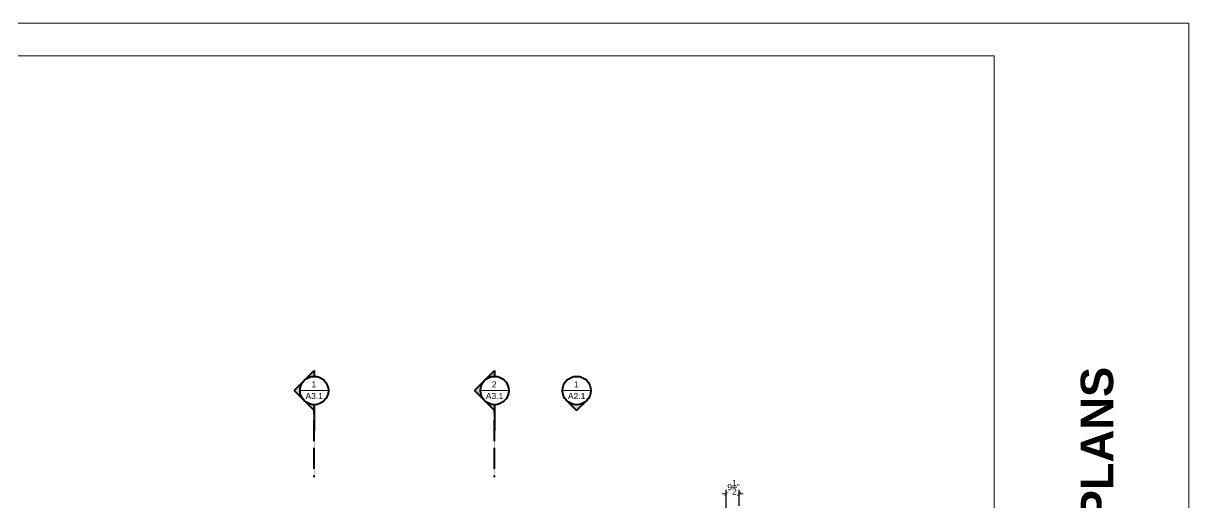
# Model space of a CAD drawing. Header units: inches. Extents: x -4969 to 16721, y 2489 to 24693.
# Drawn here: x 7381 to 8244, y 7604 to 7959 of the extents above; entities that cross this region are included whole.
import ezdxf

# ---------------------------------------------------------------- set-up
doc = ezdxf.new("R2010")
doc.units = ezdxf.units.IN
doc.header["$MEASUREMENT"] = 0
doc.linetypes.add('CENTER', pattern=[2, 1.25, -0.25, 0.25, -0.25])
doc.layers.get('0').update_dxf_attribs({"lineweight": 5})
doc.layers.add('0-NPLT', color=1, linetype='Continuous', plot=False)
for name, color, linetype, lineweight in [('2', 6, 'Continuous', 20), ('A-DIMSx', 7, 'Continuous', 9), ('A-LINK', 7, 'Continuous', 40)]:
    doc.layers.add(name, color=color, linetype=linetype, lineweight=lineweight)
doc.styles.get("Standard").update_dxf_attribs({"font": 'Arial.ttf'})
doc.dimstyles.get("Standard").update_dxf_attribs({"dimtxt": 3, "dimasz": 2, "dimexe": 0.03125, "dimexo": 0.0625, "dimgap": 0.03125, "dimtad": 0, "dimtoh": 1, "dimdec": 4, "dimlfac": 0.99985, "dimzin": 0, "dimdsep": 46, "dimlunit": 4, "dimtxsty": 'Standard', "dimblk": 'ARCHTICK', "dimblk1": 'ARCHTICK', "dimblk2": 'ARCHTICK', "dimcen": 0.09, "dimclrt": 256, "dimadec": 0, "dimazin": 0, "dimtfac": 1, "dimtdec": 4, "dimtofl": 0, "dimtmove": 0, "dimatfit": 3, "dimfxl": 1, "dimtolj": 1, "dimtzin": 0, "dimarcsym": 0})

# ---------------------------------------------------------------- blocks, each defined once
blk = doc.blocks.new('Section Callout')
at = {"layer": 'A-LINK', "ltscale": 0.1}
h = blk.add_hatch(color=152, dxfattribs=at)
h.paths.add_polyline_path([(1891.06, 7392.5), (1883.64, 7385.08), (1891.06, 7377.65, -0.198912), (1887.98, 7385.08, -0.198912)])
h.paths.add_polyline_path([(1898.48, 7399.92), (1891.06, 7392.5, -0.198912), (1898.48, 7395.58)])
h.paths.add_polyline_path([(1891.06, 7377.65), (1898.48, 7370.23), (1898.48, 7374.58, -0.198912)])
at = {"layer": 'A-LINK', "color": 152, "ltscale": 0.1}
for p, q in [((1883.64, 7385.08), (1898.48, 7399.92)), ((1898.48, 7399.92), (1898.48, 7395.58)), ((1883.64, 7385.08), (1898.48, 7370.23)), ((1898.48, 7374.58), (1898.48, 7370.23)), ((1898.48, 7370.23), (1898.48, 7355.49))]:
    blk.add_line(p, q, dxfattribs=at)
blk.add_circle((1898.48, 7385.08), 10.5, dxfattribs=at)
blk = doc.blocks.new('Elevation Callout - 1')
at = {"layer": 'A-LINK', "ltscale": 0.1}
blk.add_hatch(color=152, dxfattribs=at).paths.add_polyline_path([(2031.59, 7377.65), (2039.01, 7370.23), (2046.43, 7377.65, -0.198912), (2039.01, 7374.58, -0.198912)])
at = {"layer": 'A-LINK', "color": 152, "ltscale": 0.1}
for q in [(2031.59, 7377.65), (2046.43, 7377.65)]:
    blk.add_line((2039.01, 7370.23), q, dxfattribs=at)
blk.add_circle((2039.01, 7385.08), 10.5, dxfattribs=at)
blk = doc.blocks.new('BORDER 11X17')
at = {"layer": '0-NPLT', "lineweight": 9, "ltscale": 0.1}
blk.add_lwpolyline([(29864.74, -10461.77), (29048.74, -10461.77), (29048.74, -10989.77), (29864.74, -10989.77), (29864.74, -10461.77)], dxfattribs=at)
blk.add_lwpolyline([(29792.74, -10473.77), (29078.74, -10473.77), (29078.74, -10977.77), (29792.74, -10977.77)], close=True, dxfattribs=at)
blk = doc.blocks.new('_ArchTick')
at = {"color": 0, "linetype": 'ByBlock', "lineweight": 0, "const_width": 0.15}
blk.add_lwpolyline([(-0.5, -0.5), (0.5, 0.5)], dxfattribs=at)
blk = doc.blocks.new('*D831')
at = {"layer": 'A-DIMSx', "color": 0, "lineweight": 5, "ltscale": 0.25, "transparency": 16777216}
for p, q in [((7901.79, 7610.26), (7898.79, 7610.26)), ((7911.29, 7610.26), (7914.29, 7610.26))]:
    blk.add_line(p, q, dxfattribs=at)
at = {"layer": 'A-DIMSx', "color": 0, "lineweight": -2, "ltscale": 0.25, "transparency": 16777216}
for p, q in [((7901.79, 7587.77), (7901.79, 7613.26)), ((7911.29, 7601.27), (7911.29, 7613.26))]:
    blk.add_line(p, q, dxfattribs=at)
at = {"layer": 'Defpoints', "color": 0, "ltscale": 0.25, "transparency": 16777216}
for p in [(7911.29, 7610.26), (7911.29, 7599.27), (7901.79, 7585.77)]:
    blk.add_point(p, dxfattribs=at)
at = {"layer": 'A-DIMSx', "color": 0, "lineweight": 5, "ltscale": 0.25, "transparency": 16777216, "xscale": 3, "yscale": 3, "zscale": 3}
blk.add_blockref('_ArchTick', (7901.79, 7610.26), dxfattribs=at)
at = {"layer": 'A-DIMSx', "color": 0, "lineweight": 5, "ltscale": 0.25, "transparency": 16777216, "xscale": 3, "yscale": 3, "zscale": 3, "rotation": 180}
blk.add_blockref('_ArchTick', (7911.29, 7610.26), dxfattribs=at)
at = {"layer": 'A-DIMSx', "ltscale": 0.25, "transparency": 16777216, "insert": (7907.14, 7615.16), "char_height": 4.5, "attachment_point": 5}
blk.add_mtext('\\A1;9{\\H1x;\\S1/2;}"', dxfattribs=at)

msp = doc.modelspace()

# ---------------------------------------------------------------- linework, layer by layer
at = {"layer": '2', "color": 152, "ltscale": 0.1}
for p, q in [((7586.272944, 7686.6955186), (7607.272944, 7686.6955186)), ((7719.7679899, 7686.6955186), (7740.7679899, 7686.6955186)), ((7780.5201673, 7686.6955186), (7801.5201674, 7686.6955186))]:
    msp.add_line(p, q, dxfattribs=at)
at = {"layer": 'A-LINK', "color": 152, "linetype": 'CENTER', "ltscale": 0.15}
for p, q in [((7596.772944, 7622.5572919), (7596.772944, 7673.9675965)), ((7730.2679899, 7622.5572919), (7730.2679899, 7673.9675965))]:
    msp.add_line(p, q, dxfattribs=at)

# ---------------------------------------------------------------- block references
at = {"ltscale": 0.1, "xscale": 2, "yscale": 2, "zscale": 2}
msp.add_blockref('BORDER 11X17', (-51485.4783869, 28882.0450796), dxfattribs=at)
at = {"color": 152, "ltscale": 0.1}
for name, p in [('Section Callout', (5698.2879931, 301.6199349)), ('Section Callout', (5831.783039, 301.6199349)), ('Elevation Callout - 1', (5752.0101363, 301.6199349))]:
    msp.add_blockref(name, p, dxfattribs=at)

# ---------------------------------------------------------------- texts
at = {"ltscale": 0.5, "insert": (8176.2865153, 7429.5387499), "char_height": 24, "attachment_point": 5, "rotation": 90}
msp.add_mtext('{\\fArial|b1|i0|c0|p34;A1.2 REFLECTED CEILING PLANS}', dxfattribs=at)
at = {"layer": 'A-LINK', "color": 152, "ltscale": 0.1, "attachment_point": 5}
for s, insert, char_height, width in [('{1}', (7596.4628009, 7691.2388696), 4.5, 9.771161836), ('2', (7729.9578468, 7691.2388696), 4.5, 9.771161836), ('{1}', (7790.7100242, 7691.2388696), 4.5, 9.771161836), ('{\\H0.75x;A3.1}', (7596.7686862, 7682.6355544), 6, 9.85131083), ('{\\H0.75x;A3.1}', (7730.2637321, 7682.6355544), 6, 9.85131083), ('{\\H0.75x;A2.1}', (7791.0159096, 7682.6355544), 6, 9.85131083)]:
    msp.add_mtext(s, dxfattribs=dict(at, insert=insert, char_height=char_height, width=width))

# ---------------------------------------------------------------- dimensions: what is measured, and where the dimension line sits
at = {"layer": 'A-DIMSx', "ltscale": 0.25}
dim = msp.add_linear_dim(base=(7911.288072, 7610.2573675), p1=(7901.7880711, 7585.774715), p2=(7911.288072, 7599.2747155), dimstyle='Standard', override={"dimtxt": 4.5, "dimasz": 3, "dimexe": 3, "dimexo": 2, "dimgap": 1, "dimlfac": -47.9928, "dimtmove": 1, "dimlwd": 5}, dxfattribs=at)
dim.commit()
dim.dimension.update_dxf_attribs({"geometry": '*D831', "text_midpoint": (7907.1405708, 7615.158765), "dimtype": 160})

doc.saveas('drawing.dxf')
